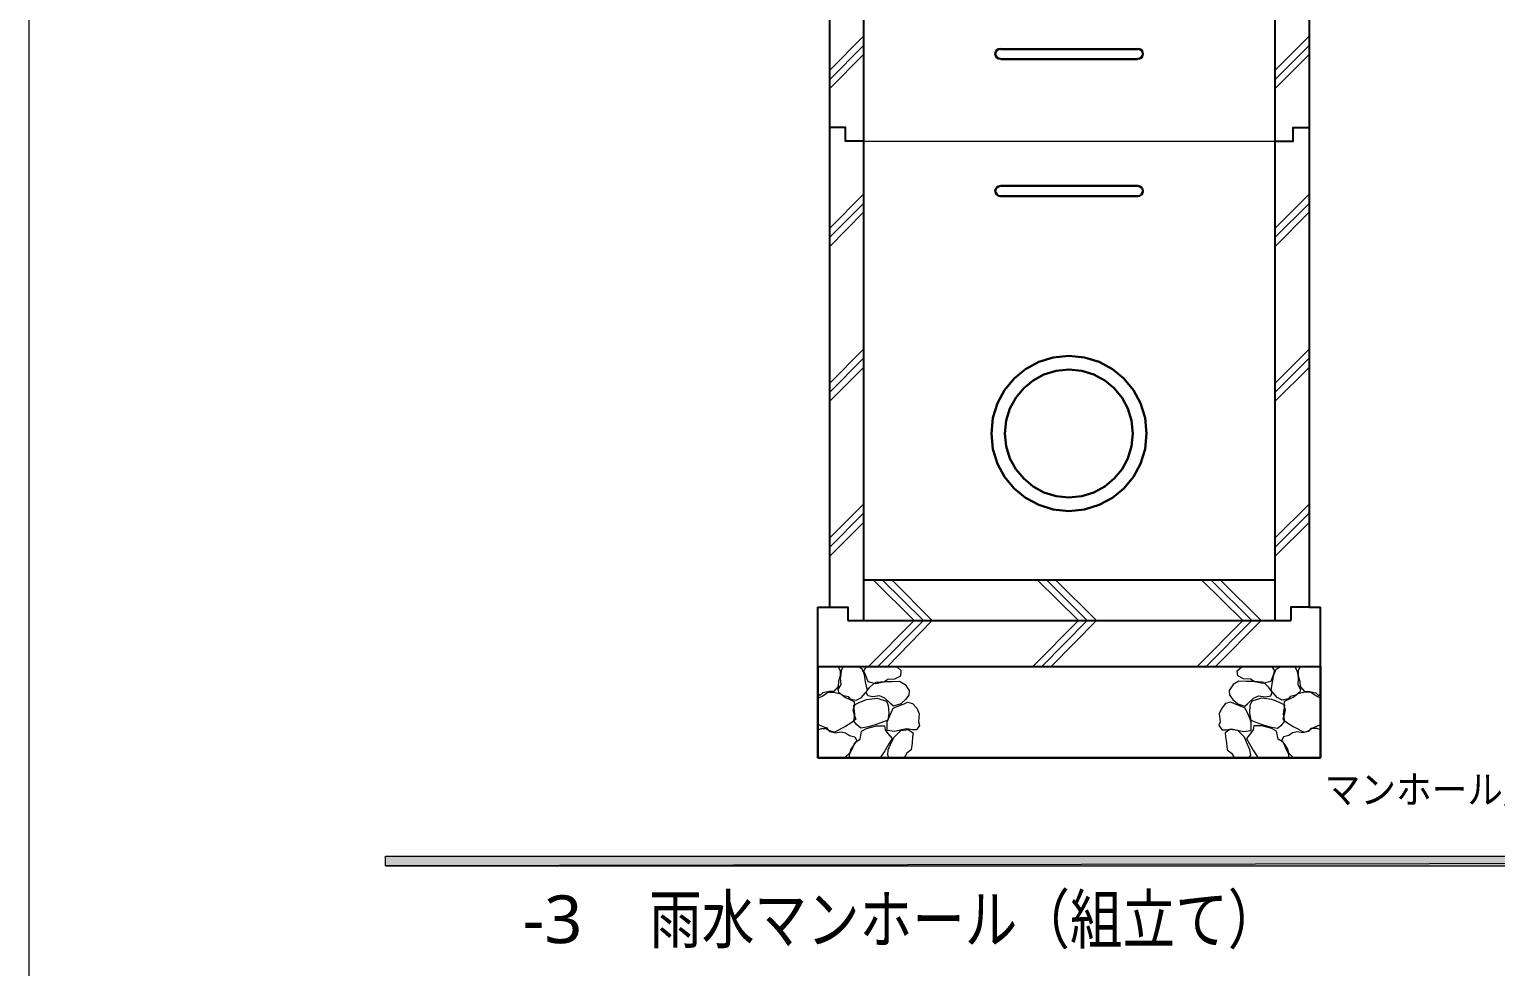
# Model space of a CAD drawing. Header units: millimetres. Extents: x 0 to 420, y 0 to 297.
# Drawn here: x 0.2 to 107.1, y 158.3 to 226.7 of the extents above; entities that cross this region are included whole.
import ezdxf
from ezdxf.enums import TextEntityAlignment as Align

# ---------------------------------------------------------------- set-up
doc = ezdxf.new("R2010")
doc.units = ezdxf.units.MM
doc.styles.add('kst32b', font='NotoSansJP-Variable.ttf')

msp = doc.modelspace()

# ---------------------------------------------------------------- hatches: boundary and pattern name
h = msp.add_hatch(color=7)
h.paths.add_polyline_path([(394.17, 165.63), (394.17, 166.33), (26.18, 165.63), (394.17, 165.63)])
h.paths.add_polyline_path([(394.17, 166.33), (26.18, 165.63), (26.18, 166.33), (394.17, 166.33)])

# ---------------------------------------------------------------- linework, layer by layer
at = {"lineweight": 13}
for points in [[(0.19, 0), (0.19, 296.97), (420.16, 296.97), (420.16, 0)], [(61.72, 177.97), (61.34, 178.03), (61.24, 178.29), (61.47, 178.63), (61.79, 178.92), (61.95, 179.03), (62.57, 179.07), (63.12, 179.07), (63.67, 179.11), (64.07, 178.86), (64.37, 178.43), (64.35, 178.08), (64.11, 177.76), (63.75, 177.44), (63.22, 177.27), (63.03, 177.44), (62.59, 177.86), (62.21, 178.03)], [(90.36, 177.97), (90.74, 178.03), (90.85, 178.29), (90.61, 178.63), (90.3, 178.92), (90.13, 179.03), (89.51, 179.07), (88.96, 179.07), (88.41, 179.11), (87.99, 178.86), (87.71, 178.43), (87.74, 178.08), (87.97, 177.76), (88.33, 177.44), (88.84, 177.27), (89.05, 177.44), (89.49, 177.86), (89.85, 178.03)], [(61.4, 175.77), (60.85, 175.66), (60.54, 175.92), (60.32, 176.19), (60.41, 176.7), (60.32, 177.36), (60.71, 177.55), (61.26, 177.76), (62.02, 177.86), (62.72, 177.63), (62.84, 177.33), (62.89, 176.76), (62.8, 176.25), (62.29, 176.06), (61.89, 175.92)], [(63.2, 177.14), (63.67, 177.33), (63.99, 177.44), (64.24, 177.57), (64.62, 177.48), (64.92, 177.14), (65.09, 176.72), (65.05, 176.13), (65.13, 175.87), (64.9, 175.56), (64.6, 175.56), (64.2, 175.62), (63.84, 175.56), (63.31, 175.43), (62.76, 175.51), (62.76, 175.92), (62.76, 176.13), (62.95, 176.57)], [(88.88, 177.14), (88.41, 177.33), (88.1, 177.44), (87.82, 177.57), (87.44, 177.48), (87.16, 177.14), (86.97, 176.72), (87.04, 176.13), (86.95, 175.87), (87.19, 175.56), (87.48, 175.56), (87.88, 175.62), (88.22, 175.56), (88.75, 175.43), (89.3, 175.51), (89.3, 175.92), (89.3, 176.13), (89.13, 176.57)], [(90.68, 175.77), (91.23, 175.66), (91.55, 175.92), (91.76, 176.19), (91.67, 176.7), (91.76, 177.36), (91.38, 177.55), (90.83, 177.76), (90.06, 177.86), (89.37, 177.63), (89.22, 177.33), (89.2, 176.76), (89.28, 176.25), (89.77, 176.06), (90.19, 175.92)]]:
    msp.add_lwpolyline(points, close=True, dxfattribs=at)
at = {"lineweight": 25}
for points in [[(58.55, 231.84), (58.55, 219.5)], [(93.54, 231.84), (93.54, 219.5)], [(61.04, 230.84), (61.04, 218.5)], [(91.04, 230.84), (91.04, 218.5)], [(61.04, 218.5), (59.71, 218.5), (59.71, 219.5), (58.55, 219.5)], [(58.55, 219.5), (58.55, 184.51)], [(91.04, 218.5), (92.37, 218.5), (92.37, 219.5), (93.54, 219.5)], [(93.54, 219.5), (93.54, 184.51)], [(61.04, 218.5), (61.04, 183.52)], [(91.04, 218.5), (91.04, 183.52)], [(61.04, 186.5), (91.04, 186.5)], [(57.7, 184.51), (58.55, 184.51)], [(57.7, 180.17), (57.7, 184.51)], [(58.55, 184.51), (59.88, 184.51), (59.88, 183.52)], [(93.54, 184.51), (92.2, 184.51), (92.2, 183.52)], [(93.54, 184.51), (94.36, 184.51)], [(94.36, 180.17), (94.36, 184.51)], [(59.88, 183.52), (61.04, 183.52)], [(61.04, 183.52), (91.04, 183.52)], [(91.04, 183.52), (92.2, 183.52)], [(57.7, 180.17), (94.36, 180.17)]]:
    msp.add_lwpolyline(points, dxfattribs=at)
at = {"lineweight": 13}
for points in [[(58.55, 223.67), (61.04, 226.17)], [(91.04, 223.67), (93.54, 226.17)], [(61.04, 225.49), (58.55, 222.99)], [(61.04, 224.83), (58.55, 222.33)], [(93.54, 225.49), (91.04, 222.99)], [(93.54, 224.83), (91.04, 222.33)], [(61.04, 218.5), (91.04, 218.5)], [(58.55, 212.13), (61.04, 214.65)], [(61.04, 213.97), (58.55, 211.48)], [(91.04, 212.13), (93.54, 214.65)], [(93.54, 213.97), (91.04, 211.48)], [(61.04, 213.32), (58.55, 210.8)], [(93.54, 213.32), (91.04, 210.8)], [(58.55, 200.83), (61.04, 203.33)], [(91.04, 200.83), (93.54, 203.33)], [(61.04, 202.67), (58.55, 200.17)], [(93.54, 202.67), (91.04, 200.17)], [(61.04, 201.99), (58.55, 199.5)], [(93.54, 201.99), (91.04, 199.5)], [(58.55, 189.53), (61.04, 192.02)], [(91.04, 189.53), (93.54, 192.02)], [(61.04, 191.35), (58.55, 188.85)], [(61.04, 190.69), (58.55, 188.19)], [(93.54, 191.35), (91.04, 188.85)], [(93.54, 190.69), (91.04, 188.19)], [(61.74, 186.5), (64.73, 183.52)], [(65.41, 183.52), (62.4, 186.5)], [(66.04, 183.52), (63.1, 186.5)], [(73.7, 186.5), (76.71, 183.52)], [(77.36, 183.52), (74.38, 186.5)], [(78.04, 183.52), (75.04, 186.5)], [(85.7, 186.5), (88.71, 183.52)], [(89.37, 183.52), (86.36, 186.5)], [(90.04, 183.52), (87.04, 186.5)], [(61.4, 180.17), (64.73, 183.52)], [(65.41, 183.52), (62.08, 180.17)], [(66.04, 183.52), (62.78, 180.17)], [(73.38, 180.17), (76.71, 183.52)], [(77.36, 183.52), (74.04, 180.17)], [(78.04, 183.52), (74.72, 180.17)], [(85.37, 180.17), (88.71, 183.52)], [(89.37, 183.52), (86.04, 180.17)], [(90.04, 183.52), (86.7, 180.17)], [(59.18, 180.17), (59.33, 179.85), (59.33, 179.49), (59.22, 179.11), (59.18, 178.71), (58.86, 178.35), (58.53, 178.35), (58.06, 178.24), (57.85, 178.05), (57.7, 178.18)], [(59.56, 180.17), (59.41, 179.85), (59.37, 179.56), (59.33, 179.32), (59.37, 178.86), (59.16, 178.5), (59.22, 178.29), (59.5, 178.08), (59.92, 177.99), (60.03, 177.82), (60.49, 177.72), (60.88, 177.91), (61.32, 178.43), (61.19, 179.05), (61.11, 179.56), (60.94, 179.98), (60.64, 180.17)], [(61.26, 180.17), (61.04, 179.85), (61.17, 179.54), (61.34, 179.07), (61.91, 178.92), (62.51, 179.05), (62.82, 179.24), (63.31, 179.26), (63.75, 179.49), (63.78, 179.85), (63.44, 180.17)], [(90.83, 180.17), (91.02, 179.85), (90.91, 179.54), (90.74, 179.07), (90.15, 178.92), (89.58, 179.05), (89.26, 179.24), (88.75, 179.26), (88.33, 179.49), (88.29, 179.85), (88.65, 180.17)], [(92.5, 180.17), (92.65, 179.85), (92.71, 179.56), (92.73, 179.32), (92.71, 178.86), (92.92, 178.5), (92.86, 178.29), (92.56, 178.08), (92.16, 177.99), (92.03, 177.82), (91.57, 177.72), (91.21, 177.91), (90.76, 178.43), (90.87, 179.05), (90.97, 179.56), (91.14, 179.98), (91.44, 180.17)], [(92.88, 180.17), (92.73, 179.85), (92.73, 179.49), (92.86, 179.11), (92.88, 178.71), (93.2, 178.35), (93.56, 178.35), (94.02, 178.24), (94.23, 178.05), (94.36, 178.18)], [(57.7, 177.86), (58.06, 178.03), (58.4, 178.27), (58.84, 178.29), (59.37, 178.18), (59.71, 177.91), (59.94, 177.82), (60.35, 177.61), (60.39, 177.33), (60.26, 177), (60.35, 176.64), (60.47, 176.34), (60.18, 176.09), (59.71, 175.79), (58.91, 175.37), (58.48, 175.51), (58.4, 175.66), (58.21, 175.73), (57.7, 175.94)], [(94.36, 177.86), (94.02, 178.03), (93.66, 178.27), (93.24, 178.29), (92.71, 178.18), (92.37, 177.91), (92.14, 177.82), (91.72, 177.61), (91.69, 177.33), (91.8, 177), (91.72, 176.64), (91.61, 176.34), (91.91, 176.09), (92.37, 175.79), (93.18, 175.37), (93.58, 175.51), (93.66, 175.66), (93.87, 175.73), (94.36, 175.94)], [(57.7, 175.56), (57.98, 175.64), (58.34, 175.64), (58.61, 175.43), (58.99, 175.34), (59.39, 175.41), (59.73, 175.34), (60.01, 175.13), (60.41, 175.05), (60.56, 174.77), (60.32, 174.46), (60.11, 174.14), (60.03, 173.88), (59.65, 173.5)], [(60.01, 173.5), (60.01, 173.74), (60.2, 174.14), (60.41, 174.62), (60.79, 174.88), (60.9, 175.45), (61.26, 175.64), (61.98, 175.83), (62.57, 175.85), (62.61, 175.56), (62.82, 175.28), (63.12, 174.92), (62.89, 174.52), (62.59, 174.01), (62.25, 173.5)], [(62.91, 173.5), (62.8, 173.71), (62.84, 174.1), (63.08, 174.65), (63.27, 175.01), (63.75, 175.49), (64.3, 175.58), (64.66, 175.34), (64.62, 175.07), (64.58, 174.58), (64.52, 174.1), (64.2, 173.84), (63.99, 173.5)], [(89.15, 173.5), (89.28, 173.71), (89.22, 174.1), (88.98, 174.65), (88.82, 175.01), (88.33, 175.49), (87.76, 175.58), (87.42, 175.34), (87.44, 175.07), (87.5, 174.58), (87.57, 174.1), (87.88, 173.84), (88.1, 173.5)], [(92.07, 173.5), (92.07, 173.74), (91.86, 174.14), (91.67, 174.62), (91.29, 174.88), (91.16, 175.45), (90.83, 175.64), (90.09, 175.83), (89.51, 175.85), (89.45, 175.56), (89.26, 175.28), (88.96, 174.92), (89.2, 174.52), (89.49, 174.01), (89.83, 173.5)], [(94.36, 175.56), (94.11, 175.64), (93.73, 175.64), (93.47, 175.43), (93.09, 175.34), (92.69, 175.41), (92.33, 175.34), (92.07, 175.13), (91.67, 175.05), (91.52, 174.77), (91.76, 174.46), (91.95, 174.14), (92.03, 173.88), (92.41, 173.5)]]:
    msp.add_lwpolyline(points, dxfattribs=at)
at = {"lineweight": 30}
for points in [[(71.02, 225.26), (70.88, 225.23), (70.76, 225.15), (70.68, 225.03), (70.65, 224.89), (70.68, 224.74), (70.76, 224.62), (70.88, 224.54), (71.02, 224.51)], [(71.04, 225.23), (81.05, 225.23)], [(81.04, 224.51), (81.18, 224.54), (81.3, 224.62), (81.38, 224.74), (81.41, 224.89), (81.38, 225.03), (81.3, 225.15), (81.18, 225.23), (81.04, 225.26)], [(71.04, 224.49), (81.05, 224.49)], [(71.02, 215.24), (70.88, 215.21), (70.76, 215.14), (70.68, 215.02), (70.65, 214.87), (70.68, 214.73), (70.76, 214.61), (70.88, 214.53), (71.02, 214.5)], [(71.04, 215.24), (81.05, 215.24)], [(81.04, 214.5), (81.18, 214.53), (81.3, 214.61), (81.38, 214.73), (81.41, 214.87), (81.38, 215.02), (81.3, 215.14), (81.18, 215.21), (81.04, 215.24)], [(71.04, 214.5), (81.05, 214.5)], [(57.7, 173.5), (57.7, 180.17)], [(94.36, 173.5), (94.36, 180.17)], [(57.7, 173.5), (94.36, 173.5)]]:
    msp.add_lwpolyline(points, dxfattribs=at)
for points in [[(81.68, 197.18), (81.57, 198.32), (81.24, 199.38), (80.72, 200.34), (80.02, 201.18), (79.19, 201.87), (78.22, 202.4), (77.16, 202.73), (76.02, 202.84), (74.88, 202.73), (73.82, 202.4), (72.85, 201.87), (72.02, 201.18), (71.33, 200.34), (70.8, 199.38), (70.47, 198.32), (70.36, 197.18), (70.47, 196.04), (70.8, 194.97), (71.33, 194.01), (72.02, 193.17), (72.85, 192.48), (73.82, 191.96), (74.88, 191.63), (76.02, 191.52), (77.16, 191.63), (78.22, 191.96), (79.19, 192.48), (80.02, 193.17), (80.72, 194.01), (81.24, 194.97), (81.57, 196.04)], [(80.69, 197.18), (80.59, 198.12), (80.32, 198.99), (79.89, 199.79), (79.32, 200.48), (78.63, 201.05), (77.84, 201.48), (76.96, 201.75), (76.02, 201.85), (75.08, 201.75), (74.2, 201.48), (73.41, 201.05), (72.72, 200.48), (72.15, 199.79), (71.72, 198.99), (71.45, 198.12), (71.35, 197.18), (71.45, 196.24), (71.72, 195.36), (72.15, 194.57), (72.72, 193.88), (73.41, 193.31), (74.2, 192.88), (75.08, 192.61), (76.02, 192.51), (76.96, 192.61), (77.84, 192.88), (78.63, 193.31), (79.32, 193.88), (79.89, 194.57), (80.32, 195.36), (80.59, 196.24)]]:
    msp.add_lwpolyline(points, close=True, dxfattribs=at)
at = {"lineweight": 0}
for points in [[(394.17, 165.63), (394.17, 166.33), (26.18, 165.63)], [(394.17, 166.33), (26.18, 165.63), (26.18, 166.33)]]:
    msp.add_lwpolyline(points, close=True, dxfattribs=at)

# ---------------------------------------------------------------- texts
at = {"style": 'kst32b'}
for s, height, p, p2 in [('マンホール底調整コンクリート', 2.0791, (94.68, 170.16), (131.06, 170.16)), ('雨水マンホール（組立て）', 3.4908, (45.4, 159.98), (91.44, 159.98)), ('-3', 3.491, (36.17, 159.98), (40.54, 159.98))]:
    msp.add_text(s, height=height, dxfattribs=at).set_placement(p, p2, align=Align.FIT)

doc.saveas('drawing.dxf')
